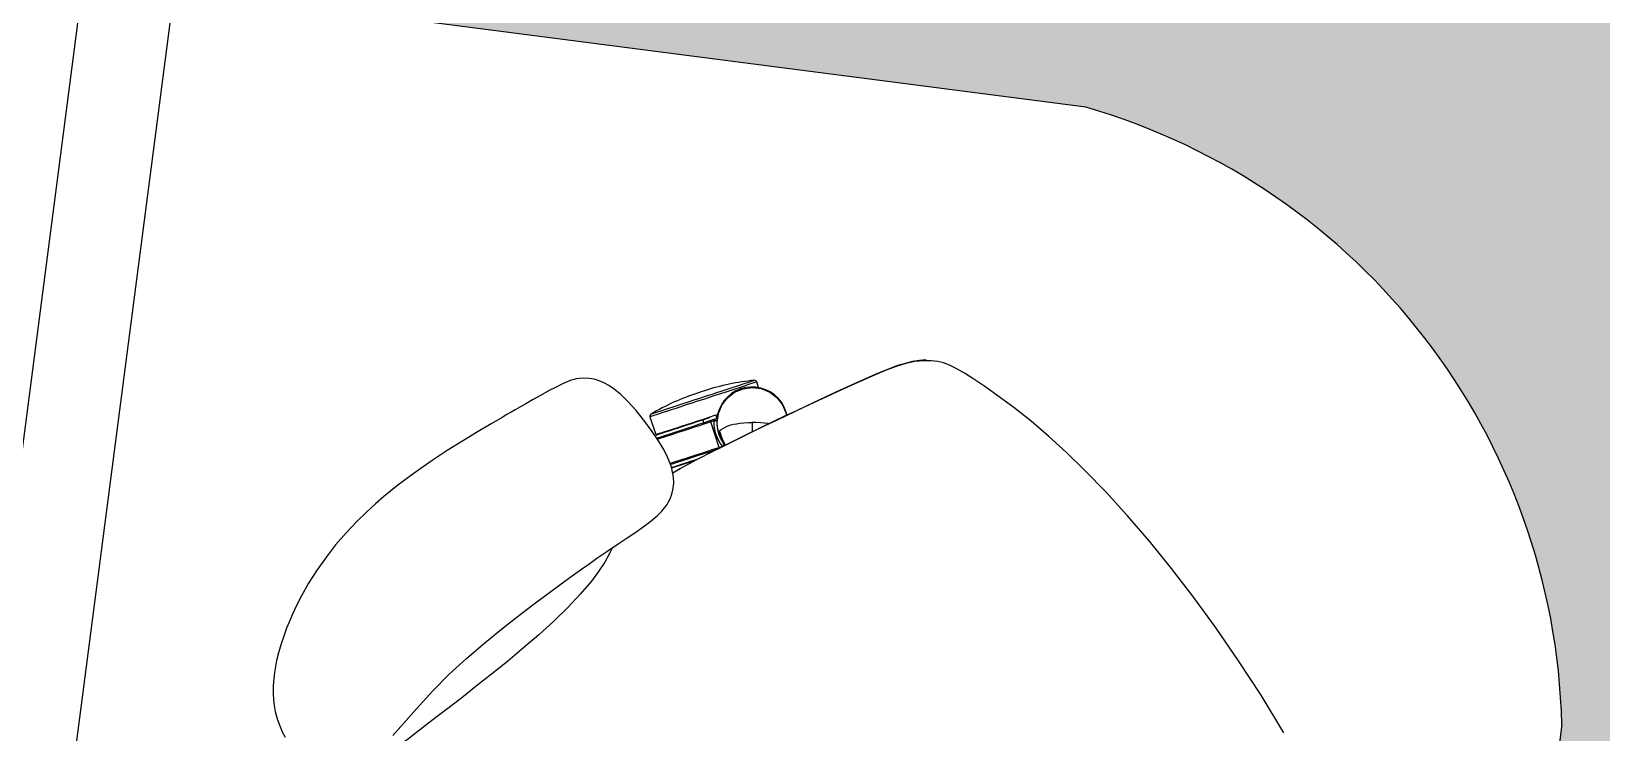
# Model space of a CAD drawing. Extents: x -15 to 8521, y -5327 to 1905.
# Drawn here: x 2606.5 to 2691.9, y 1051.9 to 1090 of the extents above; entities that cross this region are included whole.
import ezdxf

# ---------------------------------------------------------------- set-up
doc = ezdxf.new("R2010")
doc.units = 0
for name, color, linetype in [('AR-ESQ', 2, 'Continuous'), ('AR-MOB', 2, 'Continuous'), ('AR-PAR-ALV', 5, 'Continuous')]:
    doc.layers.add(name, color=color, linetype=linetype)
doc.layers.add('AR-HTC-MOB', color=253, linetype='Continuous', plot=False)

# ---------------------------------------------------------------- blocks, each defined once
blk = doc.blocks.new('CAD-GIR-TELA')
at = {"color": 1, "linetype": 'Continuous'}
for p, q in [((0.30685, -0.10016), (0.29698, -0.0977)), ((0.27281, -0.12318), (0.27237, -0.12495)), ((0.27281, -0.12318), (0.28692, -0.12669)), ((0.2802, -0.12743), (0.28031, -0.12808)), ((0.28648, -0.12846), (0.28692, -0.12669)), ((0.28767, -0.12688), (0.28698, -0.12965)), ((0.29015, -0.12357), (0.28859, -0.12318)), ((0.28676, -0.13053), (0.28712, -0.13089)), ((0.28683, -0.1306), (0.28831, -0.13097)), ((0.26824, -0.16205), (0.26929, -0.15234)), ((0.28896, -0.15869), (0.2921, -0.15947))]:
    blk.add_line(p, q, dxfattribs=at)
at = {"color": 1, "linetype": 'Continuous', "flags": 128}
for points in [[(0.30626, -0.09638), (0.31371, -0.09551), (0.32014, -0.09445), (0.32559, -0.09314), (0.32997, -0.09167), (0.33318, -0.09024), (0.33518, -0.08914), (0.33652, -0.0883), (0.33781, -0.08738), (0.33906, -0.08638), (0.3403, -0.08524), (0.34209, -0.08326), (0.34397, -0.08054), (0.34499, -0.07862), (0.34563, -0.07711), (0.34601, -0.07602), (0.34647, -0.07441), (0.34692, -0.07218), (0.34731, -0.06935), (0.3477, -0.06552), (0.34803, -0.06124), (0.34835, -0.05577), (0.34857, -0.05088), (0.34874, -0.04674), (0.34889, -0.04303), (0.349, -0.04001), (0.34909, -0.03752), (0.34919, -0.03482), (0.34929, -0.03183), (0.3495, -0.02484), (0.3497, -0.01665), (0.34983, -0.00726), (0.34982, 0.00306), (0.34961, 0.01294), (0.34903, 0.0249), (0.34811, 0.03577), (0.3469, 0.04556), (0.34594, 0.05165), (0.34476, 0.05804), (0.34319, 0.06522), (0.34114, 0.07316), (0.3385, 0.0818), (0.33576, 0.08947), (0.33243, 0.09752), (0.32865, 0.10542), (0.32491, 0.11226), (0.32138, 0.11807), (0.31818, 0.12292), (0.31628, 0.12565), (0.31423, 0.12848), (0.3117, 0.13173), (0.30854, 0.1355), (0.30516, 0.13933), (0.3022, 0.14243), (0.29975, 0.14477), (0.29735, 0.14686), (0.29478, 0.14891), (0.29148, 0.15134), (0.28761, 0.15387), (0.28322, 0.15622), (0.27903, 0.1579), (0.27516, 0.15905), (0.27118, 0.15991), (0.26765, 0.16042), (0.26443, 0.16067)], [(0.234, 0.11049), (0.23584, 0.10431), (0.23952, 0.092), (0.24309, 0.07919), (0.24593, 0.0671), (0.24829, 0.0544), (0.25026, 0.04113), (0.25192, 0.02735), (0.25302, 0.01687), (0.25401, 0.00641), (0.25481, -0.00316), (0.25547, -0.01172), (0.256, -0.01929), (0.25633, -0.02456), (0.25661, -0.02933), (0.25689, -0.03478), (0.25718, -0.04125), (0.25745, -0.04878), (0.25762, -0.0547), (0.2578, -0.06025), (0.25805, -0.06521), (0.25836, -0.06951), (0.25864, -0.07208), (0.2591, -0.075), (0.25987, -0.07837), (0.26058, -0.08059), (0.26113, -0.08197), (0.26147, -0.08274), (0.26206, -0.08387), (0.26316, -0.08565), (0.26487, -0.08791), (0.26705, -0.09015), (0.26947, -0.09202), (0.27199, -0.09345), (0.27406, -0.09436), (0.27556, -0.0949), (0.27685, -0.09532), (0.2795, -0.09601), (0.28319, -0.09667), (0.2878, -0.09709), (0.2932, -0.09718), (0.29934, -0.09695), (0.30626, -0.09638)], [(0.25732, -0.04512), (0.25562, -0.04239), (0.25288, -0.0373), (0.2503, -0.0317), (0.24791, -0.02561), (0.24506, -0.01674), (0.24255, -0.00706), (0.24034, 0.00325), (0.23838, 0.01403), (0.23671, 0.02467), (0.2351, 0.03621), (0.23378, 0.0473), (0.23264, 0.05783), (0.23157, 0.06785), (0.23057, 0.07819), (0.2299, 0.08545), (0.22922, 0.09255), (0.22854, 0.09883), (0.228, 0.10436), (0.22759, 0.10928), (0.22717, 0.11356)], [(-0.02204, -0.30099), (0.00179, -0.30144)], [(0.25311, -0.24378), (0.25632, -0.23764), (0.25895, -0.22913), (0.2611, -0.2175), (0.26287, -0.20554), (0.26448, -0.19337), (0.26614, -0.17986), (0.26735, -0.16951), (0.2682, -0.16239), (0.269, -0.15542), (0.26978, -0.14829), (0.2708, -0.13851), (0.27177, -0.12879), (0.27265, -0.11904), (0.27345, -0.1092), (0.2741, -0.09933), (0.27427, -0.09443)], [(0.27241, -0.1216), (0.27285, -0.11981), (0.27364, -0.11667), (0.2744, -0.1136), (0.27513, -0.11065), (0.27583, -0.10784), (0.27648, -0.10523), (0.27708, -0.10282), (0.27762, -0.10066), (0.27809, -0.09878), (0.27848, -0.09719), (0.2788, -0.09591), (0.27886, -0.09569)], [(0.2796, -0.0959), (0.2794, -0.09671), (0.27899, -0.09834), (0.27851, -0.10027), (0.27796, -0.10249), (0.27735, -0.10495), (0.27668, -0.10764), (0.27596, -0.11051), (0.27521, -0.11354), (0.27443, -0.11669), (0.27362, -0.11992), (0.27281, -0.12318)], [(0.27726, -0.09542), (0.27717, -0.09579), (0.27681, -0.09725), (0.27637, -0.09901), (0.27586, -0.10106), (0.27528, -0.10338), (0.27465, -0.10592), (0.27397, -0.10867), (0.27334, -0.1112)], [(0.27352, -0.10888), (0.27393, -0.10723), (0.27459, -0.10457), (0.2752, -0.10212), (0.27575, -0.09991), (0.27623, -0.09797), (0.27664, -0.09631), (0.27689, -0.0953)], [(0.27411, -0.09888), (0.2743, -0.09522), (0.27431, -0.09445)], [(0.28692, -0.12669), (0.28774, -0.12343), (0.28854, -0.1202), (0.28932, -0.11705), (0.29007, -0.11402), (0.29079, -0.11115), (0.29146, -0.10846), (0.29207, -0.106), (0.29262, -0.10378), (0.2931, -0.10185), (0.29351, -0.10021), (0.29383, -0.0989), (0.29408, -0.09793), (0.29423, -0.09731), (0.2943, -0.09704)], [(0.29486, -0.09798), (0.2948, -0.09824), (0.29464, -0.09885), (0.29441, -0.09979), (0.29409, -0.10107), (0.2937, -0.10266), (0.29323, -0.10455), (0.29269, -0.1067), (0.29209, -0.10911), (0.29144, -0.11173), (0.29074, -0.11453), (0.29001, -0.11748), (0.28925, -0.12055), (0.28846, -0.1237), (0.28767, -0.12688)], [(0.28923, -0.12727), (0.29003, -0.12405), (0.29083, -0.12086), (0.2916, -0.11776), (0.29234, -0.11477), (0.29305, -0.11193), (0.29371, -0.10928), (0.29431, -0.10685), (0.29485, -0.10466), (0.29533, -0.10275), (0.29573, -0.10114), (0.29605, -0.09984), (0.29629, -0.09888), (0.29645, -0.09826), (0.29651, -0.098), (0.29652, -0.09798)], [(0.29698, -0.0977), (0.29697, -0.09775), (0.29689, -0.09809), (0.29671, -0.09878), (0.29646, -0.09981), (0.29612, -0.10116), (0.29571, -0.10281), (0.29523, -0.10476), (0.29468, -0.10697), (0.29407, -0.10941), (0.29341, -0.11207), (0.2927, -0.11491), (0.29196, -0.11789), (0.29119, -0.12099), (0.29041, -0.12415), (0.28961, -0.12736)], [(0.30783, -0.10144), (0.3078, -0.10154), (0.30769, -0.10197), (0.3075, -0.10275), (0.30723, -0.10385), (0.30687, -0.10528), (0.30644, -0.10701), (0.30594, -0.10902), (0.30538, -0.11128), (0.30476, -0.11378), (0.30409, -0.11647), (0.30338, -0.11933), (0.30263, -0.12231), (0.30187, -0.1254), (0.30109, -0.12854), (0.3003, -0.1317), (0.29952, -0.13484), (0.29875, -0.13792), (0.29801, -0.14091), (0.2973, -0.14377), (0.29663, -0.14646), (0.29601, -0.14895), (0.29545, -0.15122), (0.29495, -0.15323), (0.29452, -0.15496), (0.29416, -0.15638), (0.29389, -0.15749), (0.29369, -0.15827), (0.29359, -0.1587), (0.29356, -0.1588)], [(0.29486, -0.09798), (0.29488, -0.09783), (0.29487, -0.09768), (0.29484, -0.09753), (0.29477, -0.0974), (0.29468, -0.09727), (0.29457, -0.09717), (0.29449, -0.09712)], [(0.29947, -0.12981), (0.30027, -0.12661), (0.30106, -0.12344), (0.30183, -0.12034), (0.30257, -0.11736), (0.30328, -0.11452), (0.30394, -0.11187), (0.30455, -0.10942), (0.3051, -0.10721), (0.30558, -0.10527), (0.30599, -0.10361), (0.30633, -0.10226), (0.30658, -0.10124), (0.30675, -0.10055), (0.30684, -0.1002), (0.30685, -0.10016)], [(0.00179, -0.30144), (0.0242, -0.30101), (0.04576, -0.30007), (0.06647, -0.29865), (0.0863, -0.29677), (0.10524, -0.29446), (0.12326, -0.29174), (0.14032, -0.28866), (0.15646, -0.28522), (0.17009, -0.28187), (0.18276, -0.27834), (0.19468, -0.27459), (0.2061, -0.27054), (0.21671, -0.2664), (0.22418, -0.26329), (0.23071, -0.26038), (0.23622, -0.25773), (0.24068, -0.25535), (0.2442, -0.25316), (0.2469, -0.25109), (0.2492, -0.24888), (0.25147, -0.24608), (0.25371, -0.24255), (0.2558, -0.23831), (0.25759, -0.23349), (0.25899, -0.2282), (0.26013, -0.22243), (0.26118, -0.21618), (0.26221, -0.20943), (0.26324, -0.20204), (0.26433, -0.19365), (0.26518, -0.18685), (0.26601, -0.18002), (0.26676, -0.17365), (0.26741, -0.16819), (0.26796, -0.16363), (0.2687, -0.15741), (0.2695, -0.15044), (0.2703, -0.14307), (0.27138, -0.13257), (0.27237, -0.12207)], [(0.2802, -0.12743), (0.28257, -0.12831), (0.28481, -0.12949), (0.28863, -0.13267), (0.29153, -0.13672), (0.29329, -0.14137), (0.29375, -0.14632), (0.29293, -0.15123), (0.29089, -0.15576), (0.28771, -0.15959), (0.28366, -0.16248), (0.27901, -0.16424), (0.27406, -0.16471), (0.26915, -0.16389), (0.26809, -0.16341)], [(0.2719, -0.1268), (0.27552, -0.12712), (0.28031, -0.12808)], [(0.27371, -0.12643), (0.27295, -0.12648), (0.27276, -0.1265), (0.27266, -0.1265), (0.27261, -0.12651), (0.2726, -0.12651), (0.2726, -0.12651), (0.27259, -0.12651), (0.27259, -0.12651), (0.27259, -0.12651), (0.27259, -0.12651), (0.27259, -0.12651), (0.27247, -0.12652), (0.27213, -0.12654)], [(0.27255, -0.12649), (0.27254, -0.12646), (0.27253, -0.12637), (0.27252, -0.12623), (0.27249, -0.12604), (0.27247, -0.12581), (0.27244, -0.12554), (0.27241, -0.12525), (0.27237, -0.12495)], [(0.2728, -0.12649), (0.27363, -0.12643), (0.27448, -0.12642), (0.27532, -0.12646), (0.27615, -0.12654), (0.27699, -0.12666), (0.2802, -0.12743)], [(0.28031, -0.12808), (0.28042, -0.12924), (0.28043, -0.13083), (0.2802, -0.13298), (0.27971, -0.13512), (0.2793, -0.13647), (0.27873, -0.138), (0.27797, -0.13975), (0.27703, -0.14166), (0.27577, -0.14393), (0.27559, -0.14422), (0.27541, -0.14452), (0.27524, -0.14481), (0.27506, -0.1451), (0.27489, -0.14539), (0.27471, -0.14567)], [(0.28767, -0.12688), (0.28766, -0.12688), (0.28762, -0.12687), (0.28755, -0.12685), (0.28745, -0.12683), (0.28734, -0.1268), (0.28721, -0.12676), (0.28707, -0.12673), (0.28692, -0.12669)], [(0.28961, -0.12736), (0.28881, -0.13057), (0.28843, -0.13209)], [(0.28561, -0.12974), (0.28563, -0.12971), (0.28568, -0.12964), (0.28576, -0.12952), (0.28587, -0.12936), (0.286, -0.12917), (0.28615, -0.12895), (0.28631, -0.12871), (0.28648, -0.12846)], [(0.28648, -0.12846), (0.28674, -0.129), (0.28688, -0.12936), (0.28694, -0.12953), (0.28697, -0.12962), (0.28698, -0.12965)], [(0.28698, -0.12965), (0.28698, -0.12965), (0.28696, -0.12976), (0.28683, -0.13025), (0.28676, -0.13053)], [(0.2921, -0.15947), (0.29211, -0.15943), (0.2922, -0.15908), (0.29237, -0.15839), (0.29262, -0.15737), (0.29296, -0.15602), (0.29337, -0.15436), (0.29385, -0.15242), (0.2944, -0.15021), (0.29501, -0.14776), (0.29567, -0.14511), (0.29638, -0.14227), (0.29712, -0.13928), (0.29789, -0.13619), (0.29868, -0.13302), (0.29947, -0.12981)], [(0.30312, -0.13282), (0.30316, -0.13267), (0.30326, -0.13224), (0.30342, -0.1316), (0.30361, -0.13084), (0.3038, -0.13009), (0.30396, -0.12944), (0.30406, -0.12902), (0.3041, -0.12887)], [(0.27471, -0.14567), (0.27184, -0.14388), (0.2703, -0.14292)], [(0.26921, -0.15305), (0.26959, -0.15265), (0.27083, -0.1512), (0.27213, -0.14951), (0.27361, -0.14738), (0.2738, -0.14709), (0.27399, -0.1468), (0.27418, -0.14652), (0.27436, -0.14623), (0.27454, -0.14595), (0.27471, -0.14567)], [(0.25333, -0.24396), (0.25503, -0.24078), (0.25651, -0.23719), (0.25778, -0.23326), (0.25839, -0.23092)]]:
    blk.add_lwpolyline(points, dxfattribs=at)
at = {"color": 1, "linetype": 'Continuous'}
for centre, radius, start, end in [((0.29689, -0.09808), 0.000386, 76.0339, 166.0339), ((0.1804, -0.0981), 0.12747, 346.0339, 358.49911), ((0.30654, -0.10141), 0.00129, 358.49911, 76.0339), ((0.27471, -0.14567), 0.0193, 256.0339, 94.44615), ((0.27471, -0.14567), 0.02085, 55.62208, 96.44573), ((0.17941, -0.10206), 0.12747, 333.5687, 346.0339), ((0.29241, -0.15822), 0.00129, 256.0339, 333.5687), ((0.27471, -0.14567), 0.0193, 249.67288, 256.0339)]:
    blk.add_arc(centre, radius, start, end, dxfattribs=at)
blk = doc.blocks.new('EST-1')
at = {"layer": 'AR-HTC-MOB'}
h = blk.add_hatch(color=256, dxfattribs=at)
h.dxf.hatch_style = 1
h.paths.add_polyline_path([(0.49991, 0.70006), (-0.00009, 0.7), (-0.00001, 0.1), (1.39981, 0.10009), (1.39981, 1.50009), (0.79981, 1.5001), (0.79987, 1.0001, -0.326785)])
h.paths.add_polyline_path([(1.36018, 0.16528, -1), (1.31018, 0.16528, -1)], flags=16)
h.paths.add_polyline_path([(1.32088, 1.42645, -1), (1.37088, 1.42645, -1)], flags=16)
h.paths.add_polyline_path([(0.099, 0.1682, -1), (0.049, 0.1682, -1)], flags=16)
h.paths.add_polyline_path([(1.39981, 0.80009), (1.4999, 0.8001), (1.49981, 1.50009), (1.39981, 1.50009)])
h.paths.add_polyline_path([(1.4999, 0.8001), (1.39981, 0.80009), (1.39981, 0.10009), (1.40017, 0.10009), (1.49999, 0.1001)])
h.paths.add_polyline_path([(1.39981, -0.00002), (1.49982, -0.00019), (1.49999, 0.1001), (1.39981, 0.10009)])
h.paths.add_polyline_path([(1.39981, 0.00009), (1.39981, 0.10009), (0.69999, 0.10005), (0.7, 0.00005)])
h.paths.add_polyline_path([(-0.00001, 0.1), (0, 0), (0.7, 0.00005), (0.69999, 0.10005)])
at = {"color": 0}
for p, q in [((0.79987, 1.0001), (0.79981, 1.5001)), ((0.49991, 0.70006), (-0.00009, 0.7))]:
    blk.add_line(p, q, dxfattribs=at)
blk.add_arc((0.44486, 1.05505), 0.35924, 278.81425, 351.20067, dxfattribs=at)
at = {"layer": 'AR-MOB', "color": 1, "rotation": 39.46025301690676}
blk.add_blockref('CAD-GIR-TELA', (0.30157, 1.0959), dxfattribs=at)

msp = doc.modelspace()

# ---------------------------------------------------------------- linework, layer by layer
at = {"layer": 'AR-ESQ'}
msp.add_arc((1510.03, -7309.6), 8965, 65.4903797, 82.5178433, dxfattribs=at)
at = {"layer": 'AR-PAR-ALV'}
msp.add_line((2683.413, 1664.007), (2587.205, 922.818), dxfattribs=at)
msp.add_lwpolyline([(2685.796, 1643.524, 0.000831), (2656.045, 1647.386), (2562.529, 926.934), (2592.28, 923.073)], format="xyb", close=True, dxfattribs=at)
for radius, start in [(9215, 47.9559554), (9200, 48.049596)]:
    msp.add_arc((1510.03, -7309.6), radius, start, 90, dxfattribs=at)

# ---------------------------------------------------------------- block references
at = {"layer": 'AR-MOB', "xscale": 99.99999999999999, "yscale": 99.99999999999999, "zscale": 99.99999999999999, "rotation": 82.60369885816776}
msp.add_blockref('EST-1', (2752.718, 993.725), dxfattribs=at)

doc.saveas('drawing.dxf')
